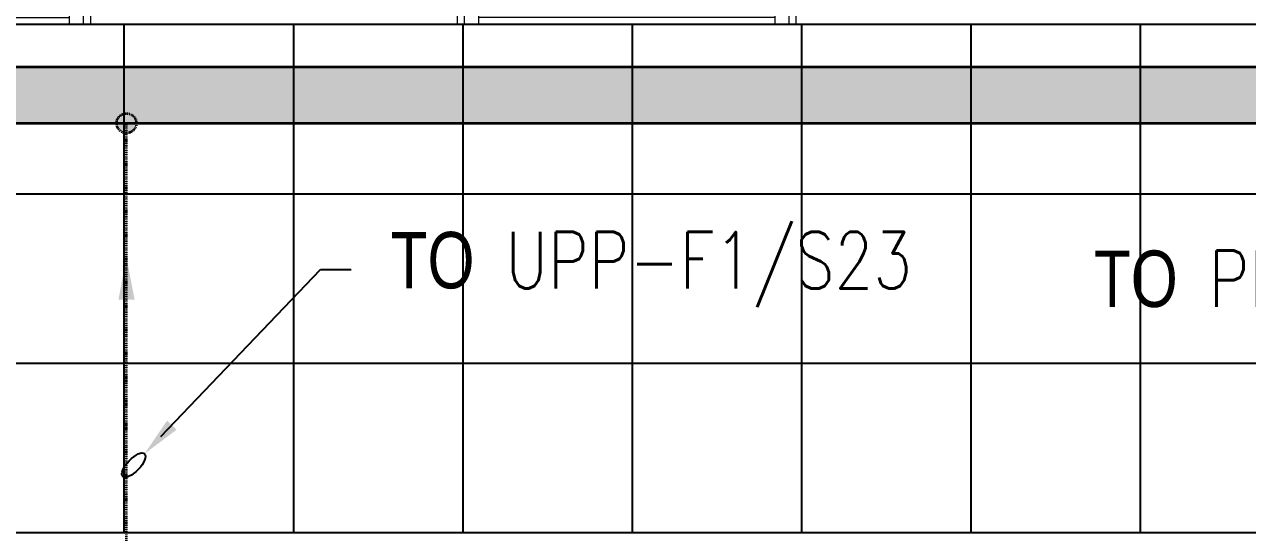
# Model space of a CAD drawing. Extents: x -178977 to 231842, y -29287 to 19916.
# Drawn here: x 38543 to 42876, y -2710 to -910 of the extents above; entities that cross this region are included whole.
import ezdxf
from ezdxf import colors
from ezdxf.entities.mleader import LeaderData, LeaderLine
from ezdxf.math import Vec2, Vec3

# ---------------------------------------------------------------- set-up
doc = ezdxf.new("R2010")
doc.units = 0
doc.header["$LTSCALE"] = 0.25
doc.linetypes.add('DASHDOT', pattern=[25.4, 12.7, -6.35, 0, -6.35])
doc.linetypes.add('HIDDEN', pattern=[9.525, 6.35, -3.175])
for name, color, linetype, lineweight in [('01-First Floor-FUR$0$Aluminum', 251, 'Continuous', 5), ('01-First Floor-FUR$0$Walls', 251, 'Continuous', 5), ('E-LITE-CIRC', 6, 'Continuous', 25), ('E-LITE-CLNG-CNDT', 6, 'DASHDOT', 35), ('E-POWR-CLNG-CNDT', 6, 'DASHDOT', 35), ('E-POWR-FLOR-CNDT @ 100', 6, 'HIDDEN', 25), ('T-CABL-TRAY', 60, 'Continuous', 35)]:
    doc.layers.add(name, color=color, linetype=linetype, lineweight=lineweight)
doc.layers.add('01-First Floor-FUR$0$FALSE CEILING', color=251, linetype='Continuous')
doc.styles.add('DC_SIMPLEX', font='SIMPLEX.shx', dxfattribs={"width": 0.7})

# ---------------------------------------------------------------- blocks, each defined once
blk = doc.blocks.new('01-First Floor-FUR$0$A$C37be4daf')
at = {"layer": '01-First Floor-FUR$0$Aluminum'}
for p, q in [((1416, 598.2), (216, 598.2)), ((241, 498.2), (241, 598.2)), ((291, 548.2), (291, 598.2)), ((291, 573.2), (1341, 573.2)), ((1341, 548.2), (1341, 598.2)), ((1391, 498.2), (1391, 598.2)), ((1391, 548.2), (241, 548.2)), ((1416, 498.2), (216, 498.2))]:
    blk.add_line(p, q, dxfattribs=at)
at = {"layer": '01-First Floor-FUR$0$Walls'}
for p, q in [((216, 498.2), (216, 598.2)), ((1416, 498.2), (1416, 598.2))]:
    blk.add_line(p, q, dxfattribs=at)
blk = doc.blocks.new('01-First Floor-FUR')
at = {"layer": '01-First Floor-FUR$0$FALSE CEILING', "linetype": 'Continuous'}
for p, q in [((38896.4, -2710), (38896.4, -910)), ((39496.4, -2710), (39496.4, -910)), ((40096.4, -2710), (40096.4, -910)), ((40696.4, -2710), (40696.4, -910)), ((41296.4, -2710), (41296.4, -910)), ((41896.4, -2710), (41896.4, -910)), ((42496.4, -2710), (42496.4, -910)), ((8296.4, -1510), (48976, -1510)), ((8296.4, -2110), (48976, -2110))]:
    blk.add_line(p, q, dxfattribs=at)
at = {"layer": '01-First Floor-FUR$0$FALSE CEILING'}
blk.add_lwpolyline([(48976, -910), (8296.4, -910), (8296.4, -2710), (48976, -2710), (48976, -910)], dxfattribs=at)
at = {"xscale": -1, "rotation": 180}
blk.add_blockref('01-First Floor-FUR$0$A$C37be4daf', (37360, -311.8), dxfattribs=at)
at = {"rotation": 180}
blk.add_blockref('01-First Floor-FUR$0$A$C37be4daf', (41492, -311.8), dxfattribs=at)
blk = doc.blocks.new('ARR0W')
at = {"color": 45}
blk.add_ellipse((0, 0), major_axis=(0.4, 0), ratio=0.4, dxfattribs=at)
at = {"color": 45, "ltscale": 0.5}
blk.add_solid([(-1.4, 0.167), (-0.4, 0), (-1.4, -0.167)], dxfattribs=at)
blk = doc.blocks.new('*U105')
blk.add_hatch(color=256).paths.add_polyline_path([(0.287, 0), (0, 1.5), (-0.287, 0)])
blk = doc.blocks.new('*U223')
at = {"lineweight": 0}
h = blk.add_hatch(dxfattribs=at)
h.set_pattern_fill('HEX', color=253, scale=8, angle=270, style=0)
h.set_pattern_definition([(270, (1e-10, -7838.563), (43.9941, 8e-13), [25.4, -50.8]), (30, (1e-10, -7838.563), (-21.99705, 38.1), [25.4, -50.8]), (330, (1e-10, -7863.963), (21.99705, 38.1), [25.4, -50.8])])
h.paths.add_polyline_path([(0, 0), (-200, 0), (-200, -9550), (0, -9550)])
at = {"color": 0}
for p, q in [((0, 0), (0, -9550)), ((-200, 0), (-200, -9550))]:
    blk.add_line(p, q, dxfattribs=at)

msp = doc.modelspace()

# ---------------------------------------------------------------- hatches: boundary and pattern name
at = {"layer": 'E-POWR-CLNG-CNDT'}
h = msp.add_hatch(color=256, dxfattribs=at)
h.dxf.hatch_style = 1
h.paths.add_polyline_path([(38904.1, -1225, 1), (38904.1, -1295, 1)])

# ---------------------------------------------------------------- linework, layer by layer
msp.add_lwpolyline([(38904.1, -2810), (38904.1, -1260)], dxfattribs=at)
msp.add_circle((38904.1, -1260), 35, dxfattribs=at)

# ---------------------------------------------------------------- block references
at = {"layer": 'E-LITE-CLNG-CNDT'}
msp.add_blockref('01-First Floor-FUR', (0, 0), dxfattribs=at)
at = {"layer": 'E-POWR-FLOR-CNDT @ 100', "xscale": 100, "yscale": 100, "zscale": 100}
msp.add_blockref('*U105', (38904.1, -1885), dxfattribs=at)
at = {"layer": 'T-CABL-TRAY', "linetype": 'Continuous', "xscale": -1, "rotation": 90}
msp.add_blockref('*U223', (34876, -1260), dxfattribs=at)

# ---------------------------------------------------------------- leaders
at = {"layer": 'E-LITE-CIRC'}
ml = msp.add_multileader_mtext('Standard', dxfattribs=at)
ml.set_content('{\\Fdc_el_romans|c0;\\W0.8;TO\\Fromans|c0; \\Fsimplex|c0;UPP-F1/S23}', color=256, style='DC_SIMPLEX')
ml.set_leader_properties()
ml.set_arrow_properties(name='ARR0W')
ml.build(insert=Vec2(0, 0))
ml.multileader.update_dxf_attribs({"dogleg_length": 200, "arrow_head_size": 140, "scale": 100})
ctx = ml.context
ctx.base_point, ctx.scale, ctx.char_height, ctx.arrow_head_size, ctx.landing_gap_size, ctx.plane_origin, ctx.plane_x_axis, ctx.plane_y_axis = Vec3(39700, -1778.4, 0), 100, 200, 140, 140, Vec3(56422.4, -8923.8, 0), Vec3(1, 0.000001, 0), Vec3(-0.000001, 1, 0)
notes = []
notes.append((ctx, [(0, (1, 1, 0), (39591.2, -1778.4, 0), (1, 0.000001, 0), 108.8, [(0, [(38929.6, -2471.3, 0)], 0, [])])]))
ctx.mtext.insert, ctx.mtext.text_direction, ctx.mtext.rotation, ctx.mtext.flow_direction = Vec3(39840, -1645, 0), Vec3(1, 0.000001, 0), 0.000001, 5
ml = msp.add_multileader_mtext('Standard', dxfattribs=at)
ml.set_content('{\\Fdc_el_romans|c0;\\W0.8;TO\\Fromans|c0; \\Fsimplex|c0;PP-F1/M8}', color=256, style='DC_SIMPLEX')
ml.set_leader_properties()
ml.set_arrow_properties(name='ARR0W')
ml.build(insert=Vec2(0, 0))
ml.multileader.update_dxf_attribs({"dogleg_length": 200, "arrow_head_size": 140, "scale": 100})
ctx = ml.context
ctx.base_point, ctx.scale, ctx.char_height, ctx.arrow_head_size, ctx.landing_gap_size, ctx.plane_origin, ctx.plane_x_axis, ctx.plane_y_axis = Vec3(42078.9, -1844.2, 14.8), 100, 200, 140, 140, Vec3(50131.9, 6768.7, 14.8), Vec3(1, -0.000001, 0), Vec3(0.000001, 1, 0)
ctx.text_align_type = 2
notes.append((ctx, [(1, (1, 1, 0), (44166.7, -1844.2, 14.8), (-1, 0.000001, 0), 108.8, [(0, [(44312.5, -2626.8, 14.8)], 0, [])])]))
ctx.mtext.insert, ctx.mtext.text_direction, ctx.mtext.rotation, ctx.mtext.alignment, ctx.mtext.flow_direction = Vec3(43917.9, -1710.9, 14.8), Vec3(1, -0.000001, 0), 6.283185, 3, 5
ml = msp.add_multileader_mtext('Standard', dxfattribs=at)
ml.set_content('{\\Fdc_el_romans|c0;\\W0.8;TO\\Fromans|c0; \\Fsimplex|c0;PP-\\Fdc_el_romans|c0;F1\\Fsimplex|c0;/M29}', color=256, style='DC_SIMPLEX')
ml.set_leader_properties()
ml.set_arrow_properties(name='ARR0W')
ml.build(insert=Vec2(0, 0))
ml.multileader.update_dxf_attribs({"dogleg_length": 200, "arrow_head_size": 140, "scale": 100})
ctx = ml.context
ctx.base_point, ctx.scale, ctx.char_height, ctx.arrow_head_size, ctx.landing_gap_size, ctx.plane_origin, ctx.plane_x_axis, ctx.plane_y_axis = Vec3(37960.1, -4119.5, 0), 100, 200, 140, 140, Vec3(49616, -9165.5, 0), Vec3(1, 0.000001, 0), Vec3(-0.000001, 1, 0)
notes.append((ctx, [(0, (1, 1, 0), (37851.3, -4119.5, 0), (1, 0.000001, 0), 108.8, [(0, [(37272.3, -2439.8, 0)], 0, [])])]))
ctx.mtext.insert, ctx.mtext.text_direction, ctx.mtext.rotation, ctx.mtext.flow_direction = Vec3(38100.1, -3986.1, 0), Vec3(1, 0.000001, 0), 0.000001, 5
for ctx, leaders in notes:
    for number, flags, end, landing, length, lines in leaders:
        leader = LeaderData()
        leader.index, (leader.has_last_leader_line, leader.has_dogleg_vector, leader.attachment_direction) = number, flags
        leader.last_leader_point, leader.dogleg_vector, leader.dogleg_length = Vec3(end), Vec3(landing), length
        for number, points, colour, breaks in lines:
            line = LeaderLine()
            line.index, line.vertices, line.color, line.breaks = number, Vec3.list(points), colors.encode_raw_color(colour), breaks
            leader.lines.append(line)
        ctx.leaders.append(leader)

doc.saveas('drawing.dxf')
